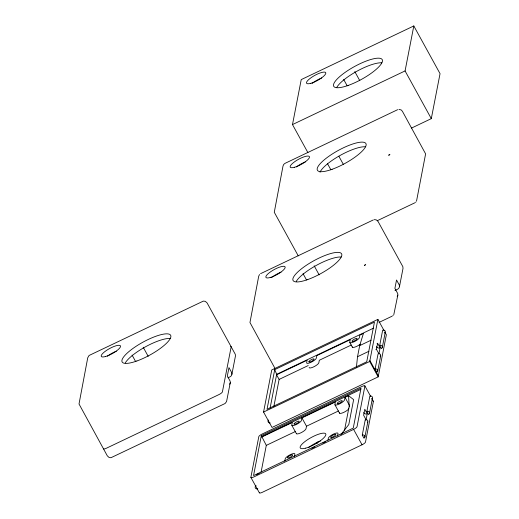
<?xml version="1.0" encoding="UTF-8"?>
<svg xmlns="http://www.w3.org/2000/svg" width="519" height="519" viewBox="0 0 519 519"><rect width="100%" height="100%" fill="white"/><g stroke="black" fill="none" stroke-linecap="round" stroke-linejoin="round"><path stroke-width="0.78" d="M364.915 385.954L357.04 426.663A3.639 0.96 -28.8 0 1 353.588 429.395L253.875 476.909A3.639 0.96 -28.8 0 1 250.891 477.246L258.845 436.498A3.639 0.96 -28.8 0 1 261.712 434.228L361.938 386.454A3.639 0.96 -28.8 0 1 364.915 385.954L370.689 396.451M356.384 367.517L357.526 356.709L359.68 345.628L363.43 333.406L359.888 335.092L359.401 337.61A5.462 1.44 -28.8 0 1 354.224 341.71A5.462 1.44 -28.8 0 1 349.748 342.209L350.241 339.692L316.785 355.632L316.305 358.116A5.462 1.44 -28.8 0 1 311.218 362.204A5.462 1.44 -28.8 0 1 306.638 362.787L307.138 360.231L276.582 374.796L279.118 379.415L273.889 406.293M230.248 382.743L226.569 401.557L225.09 403.503L110.917 457.732L108.977 457.401L107.297 455.812L79.011 403.983L87.737 357.773L89.067 355.483L203.351 301.098L205.323 301.331L207.126 302.986L235.282 354.289L235.438 356.053L231.883 374.342M307.916 152.644L292.489 124.573L301.228 79.602L413.812 25.95L440.047 73.666L431.302 118.643L411.567 128.05M384.819 331.972L386.357 334.774L378.176 376.872L272.027 427.455L263.561 412.06L271.748 369.963L377.897 319.38L384.054 330.577M261.31 435.662L253.544 475.599L353.264 428.078L361.023 388.141L261.31 435.662L266.292 445.373L261.07 472.258M274.733 369.632L267.013 409.329L366.725 361.808L374.446 322.111L274.733 369.632L276.672 374.316L270.12 407.999M284.749 461.242L285.236 458.731A5.462 1.44 -28.8 0 1 290.393 454.638A5.462 1.44 -28.8 0 1 294.889 454.112L294.403 456.642M341.041 434.416L348.794 424.555L353.64 399.643L348.573 395.679L345.038 397.366L344.545 399.883A5.462 1.44 -28.8 0 1 339.368 403.977A5.462 1.44 -28.8 0 1 334.898 404.483L335.384 401.959L301.928 417.905L301.448 420.39A5.462 1.44 -28.8 0 1 296.362 424.477A5.462 1.44 -28.8 0 1 291.788 425.055L292.281 422.498L261.725 437.063M301.928 417.905L306.502 426.216L306.015 428.7A5.462 1.44 -28.8 0 1 300.929 432.788A5.462 1.44 -28.8 0 1 296.355 433.365M317.064 443.505L317.369 441.916M327.976 440.067L328.345 438.159A5.462 1.44 -28.8 0 1 333.574 434.059A5.462 1.44 -28.8 0 1 337.986 433.605L337.506 436.103M431.302 118.643L405.073 70.928L413.812 25.95M344.486 430.459L349.177 406.299L348.573 395.679M349.358 406.935L349.605 405.676L345.038 397.366M378.176 376.872L369.71 361.477L377.897 319.38M377.605 343.28L380.09 347.808L378.928 353.802L376.437 349.274L377.605 343.28A2.673 2.517 11 0 0 377.041 343.649M362.268 435.117A1.823 1.713 11 0 1 364.721 435.889A1.823 1.713 11 0 1 363.962 438.198L362.268 435.117L365.24 419.826A1.823 1.713 11 0 1 367.322 422.654M366.875 411.431A1.823 1.713 11 0 1 369.327 412.203A1.823 1.713 11 0 1 368.568 414.506L366.875 411.431L369.846 396.14A1.823 1.713 11 0 1 371.928 398.968M375.094 369.152A1.823 1.713 11 0 1 377.547 369.924A1.823 1.713 11 0 1 376.788 372.233L375.094 369.152L378.066 353.861A1.823 1.713 11 0 1 380.148 356.689M379.7 345.466A1.823 1.713 11 0 1 382.153 346.238A1.823 1.713 11 0 1 381.387 348.541L379.7 345.466L382.672 330.175A1.823 1.713 11 0 1 384.748 333.003M366.103 419.767L367.27 413.773L364.779 409.244L363.611 415.239L366.103 419.767A2.673 2.517 11 0 1 365.447 419.975M364.851 437.199L367.822 421.908M369.457 413.513L372.428 398.222M377.676 371.241L380.648 355.95M382.282 347.548L385.254 332.257M397.82 295.116L393.791 314.689M399.455 286.722L403.01 268.433L402.848 266.662L378.085 221.522L376.281 219.868L374.303 219.628M416.504 201.229L425.612 153.877L402.4 111.28L401.206 109.957L398.923 109.353M415.823 202.112L415.466 202.319M393.201 315.429L392.844 315.636M259.526 274.499L258.689 276.303L249.963 322.513L274.869 368.192M341.593 433.884L343.241 432.282M260.59 273.656L373.33 219.926M292.489 124.573L405.073 70.928M397.645 109.684L285.061 163.336L283.737 164.387L283.004 166.061L274.279 212.277L298.25 255.861M377.54 220.581L414.824 202.819M394.972 290.458L397.548 289.232A3.639 3.432 11 0 0 399.072 284.62L396.535 280.001L394.901 288.395L397.437 293.014A3.639 3.432 11 0 1 397.191 296.596M228.049 377.774L229.975 376.852A3.639 3.432 11 0 0 231.5 372.24L228.963 367.627L227.328 376.022L229.872 380.641A3.639 3.432 11 0 1 229.619 384.216M379.045 322.409L392.202 316.136M276.672 374.316L373.531 328.157M279.118 379.415L308.221 365.545M351.324 345.005L319.328 360.251L318.841 362.736A5.462 1.44 -28.8 0 1 313.755 366.823A5.462 1.44 -28.8 0 1 309.181 367.4M359.68 345.628L371.117 340.179M357.526 356.709L368.964 351.259M263.561 412.06L369.71 361.477M261.816 436.583L360.815 389.406M266.292 445.373L295.395 431.51M306.502 426.216L338.498 410.964M256.373 474.762L259.286 473.373M311.854 448.325L314.761 446.937M322.766 443.129L325.673 441.74M372.908 401.103A3.639 0.96 -28.8 0 1 373.382 401.518L365.499 442.052A3.639 0.96 -28.8 0 1 362.054 444.783L262.335 492.304A3.639 0.96 -28.8 0 1 259.351 492.635M354.795 71.59L359.797 80.685M343.675 79.446L347.179 85.817M338.855 156.238L343.474 164.633M327.353 163.401L330.856 169.771M369.898 360.517L378.364 375.912M314.157 265.78L319.159 274.875M349.825 342.598L352.362 347.217M371.844 398.547L373.382 401.349M303.038 273.643L306.541 280.007M353.588 429.395L362.054 444.783M334.969 404.865L339.536 413.182M291.886 425.431L296.453 433.741M250.891 477.415L259.357 492.803M143.205 347.25L148.2 356.345M132.085 355.106L135.582 361.477M125.293 362.891A27.682 7.305 -28.8 0 1 145.891 346.575A27.682 7.305 -28.8 0 1 170.232 338.492M107.414 356.196A10.925 2.88 -28.8 0 1 116.392 351.155M230.689 346.458A3.639 0.96 -28.8 0 1 231.163 346.874L222.417 391.845A3.639 0.96 -28.8 0 1 218.973 394.576L106.389 448.228A3.639 0.96 -28.8 0 1 103.404 448.565M296.245 281.421A27.682 7.305 -28.8 0 1 316.85 265.105A27.682 7.305 -28.8 0 1 341.191 257.022M271.573 277.568A10.925 2.88 -28.8 0 1 281.032 272.151M320.035 172.237A27.682 7.305 -28.8 0 1 339.971 155.525A27.682 7.305 -28.8 0 1 365.506 146.786M296.368 166.956A10.925 2.88 -28.8 0 1 305.347 161.915M348.859 408.738A5.462 1.44 -28.8 0 1 343.312 412.579A5.462 1.44 -28.8 0 1 339.465 412.793M367.264 413.766A2.673 2.517 11 0 1 363.67 412.624M308.448 447.618A14.571 3.847 -28.8 0 1 320.599 440.858M257.813 488.781A1.823 1.713 11 0 1 255.354 488.009A1.823 1.713 11 0 1 256.12 485.7M336.883 87.231A27.682 7.305 -28.8 0 1 357.481 70.915A27.682 7.305 -28.8 0 1 381.822 62.831M312.204 83.377A10.925 2.88 -28.8 0 1 321.67 77.96M360.277 344.175A5.462 1.44 -28.8 0 1 354.944 347.068A5.462 1.44 -28.8 0 1 352.291 346.828M270.191 422.959A1.823 1.713 11 0 1 268.557 419.988M375.873 349.644A2.673 2.517 11 0 1 376.437 349.281M380.09 347.801A2.673 2.517 11 0 1 376.496 346.666M308.974 361.484L308.889 361.749A2.913 0.772 -28.8 0 0 311.147 361.477A2.913 0.772 -28.8 0 0 313.969 359.42L314.053 359.154A2.913 0.772 -28.8 0 0 311.796 359.427A2.913 0.772 -28.8 0 0 308.974 361.484M294.124 423.751L294.039 424.017A2.913 0.772 -28.8 0 0 296.291 423.744A2.913 0.772 -28.8 0 0 299.113 421.694L299.197 421.422A2.913 0.772 -28.8 0 0 296.939 421.694A2.913 0.772 -28.8 0 0 294.124 423.751M287.571 457.453L287.487 457.719A2.913 0.772 -28.8 0 0 289.738 457.447A2.913 0.772 -28.8 0 0 292.56 455.397L292.645 455.124A2.913 0.772 -28.8 0 0 290.387 455.397A2.913 0.772 -28.8 0 0 287.571 457.453M389.827 154.558L389.269 154.675L389.827 154.558M365.512 264.794L364.961 264.917L365.512 264.794M397.801 109.613L397.801 109.613M389.068 155.233L388.731 155.103L389.068 155.233M373.485 219.855L373.485 219.855M364.753 265.475L364.416 265.345L364.753 265.475M136.847 360.997A27.682 7.305 -28.8 0 0 170.706 335.417A27.682 7.305 -28.8 0 0 131.599 349.449A27.682 7.305 -28.8 0 0 136.847 360.997M105.604 356.495A10.925 2.88 -28.8 0 0 120.531 346.458A10.925 2.88 -28.8 0 0 106.473 350.429A10.925 2.88 -28.8 0 0 105.604 356.495M307.806 279.533A27.682 7.305 -28.8 0 0 341.664 253.953A27.682 7.305 -28.8 0 0 302.551 267.986A27.682 7.305 -28.8 0 0 307.806 279.533M270.243 277.496A10.925 2.88 -28.8 0 0 285.171 267.454A10.925 2.88 -28.8 0 0 271.113 271.431A10.925 2.88 -28.8 0 0 270.243 277.496M332.115 169.291A27.682 7.305 -28.8 0 0 365.979 143.711A27.682 7.305 -28.8 0 0 326.866 157.744A27.682 7.305 -28.8 0 0 332.115 169.291M294.558 167.254A10.925 2.88 -28.8 0 0 309.486 157.218A10.925 2.88 -28.8 0 0 295.428 161.188A10.925 2.88 -28.8 0 0 294.558 167.254M331.719 437.329A2.913 0.772 -28.8 0 0 335.741 434.656A2.913 0.772 -28.8 0 0 332.043 435.662A2.913 0.772 -28.8 0 0 331.719 437.329M338.271 403.626A2.913 0.772 -28.8 0 0 342.293 400.953A2.913 0.772 -28.8 0 0 338.596 401.966A2.913 0.772 -28.8 0 0 338.271 403.626M305.743 448.137A14.571 3.847 -28.8 0 0 325.848 434.786A14.571 3.847 -28.8 0 0 307.358 439.833A14.571 3.847 -28.8 0 0 305.743 448.137M348.437 85.337A27.682 7.305 -28.8 0 0 382.295 59.756A27.682 7.305 -28.8 0 0 343.189 73.789A27.682 7.305 -28.8 0 0 348.437 85.337M310.881 83.3A10.925 2.88 -28.8 0 0 325.809 73.263A10.925 2.88 -28.8 0 0 311.75 77.234A10.925 2.88 -28.8 0 0 310.881 83.3M353.128 341.353A2.913 0.772 -28.8 0 0 357.15 338.686A2.913 0.772 -28.8 0 0 353.452 339.692A2.913 0.772 -28.8 0 0 353.128 341.353"/></g></svg>
